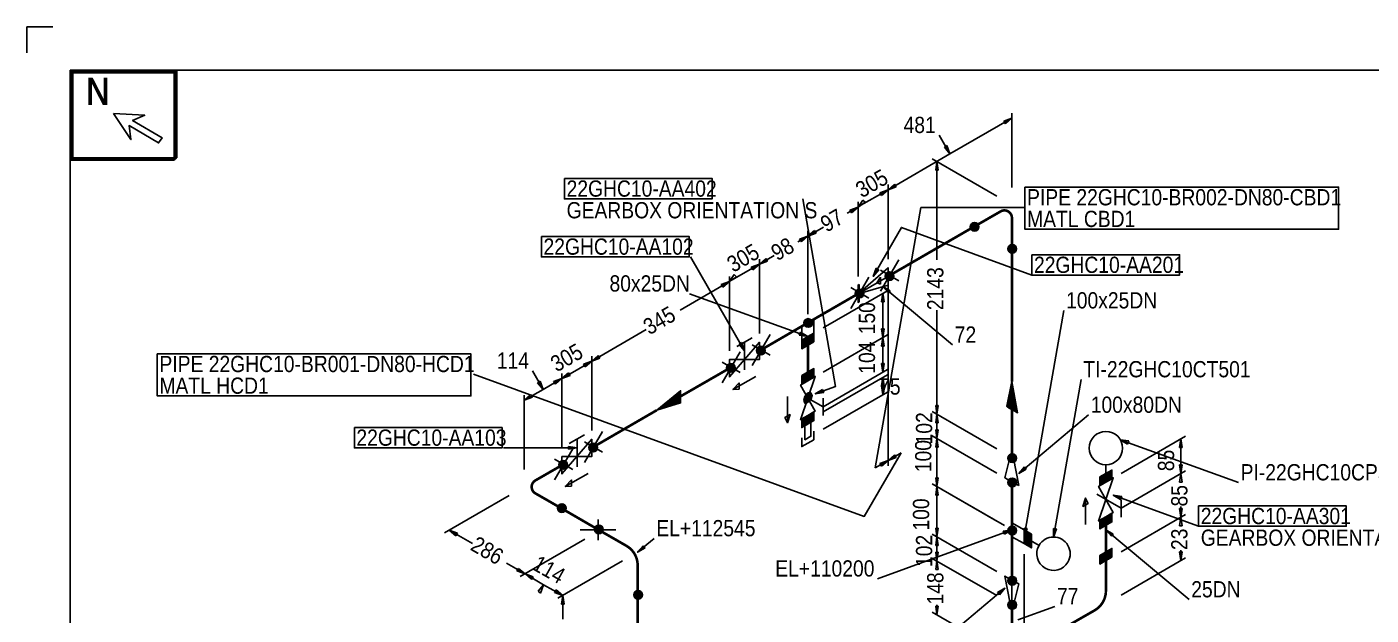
# Model space of a CAD drawing. Extents: x 0 to 841, y 0 to 594.
# Drawn here: x 0 to 310.3, y 458.2 to 594 of the extents above; entities that cross this region are included whole.
import ezdxf

# ---------------------------------------------------------------- set-up
doc = ezdxf.new("R2010")
doc.units = 0
doc.styles.add('ARIAL', font='arial.ttf')

msp = doc.modelspace()

# ---------------------------------------------------------------- linework, layer by layer
at = {"color": 2}
for centre, radius in [((218.79, 547.84), 0.85), ((218.79, 547.84), 0.7), ((218.79, 547.84), 0.55), ((218.79, 547.84), 0.4), ((218.79, 547.84), 0.25), ((227.49, 542.74), 0.85), ((227.49, 542.74), 0.7), ((227.49, 542.74), 0.55), ((227.49, 542.74), 0.4), ((227.49, 542.74), 0.25), ((199.14, 536.46), 0.85), ((199.14, 536.46), 0.7), ((199.14, 536.46), 0.55), ((199.14, 536.46), 0.4), ((199.14, 536.46), 0.25), ((192.24, 532.46), 0.85), ((192.24, 532.46), 0.7), ((192.24, 532.46), 0.55), ((192.24, 532.46), 0.4), ((192.24, 532.46), 0.25), ((180.39, 525.64), 0.85), ((180.39, 525.64), 0.7), ((180.39, 525.64), 0.55), ((180.39, 525.64), 0.4), ((180.39, 525.64), 0.25), ((169.44, 519.26), 0.85), ((169.44, 519.26), 0.7), ((169.44, 519.26), 0.55), ((169.44, 519.26), 0.4), ((169.44, 519.26), 0.25), ((162.54, 515.26), 0.85), ((162.54, 515.26), 0.7), ((162.54, 515.26), 0.55), ((162.54, 515.26), 0.4), ((162.54, 515.26), 0.25), ((130.74, 496.86), 0.85), ((130.74, 496.86), 0.7), ((130.74, 496.86), 0.55), ((130.74, 496.86), 0.4), ((130.74, 496.86), 0.25), ((123.84, 492.86), 0.85), ((123.84, 492.86), 0.7), ((227.49, 494.44), 0.85), ((227.49, 494.44), 0.7), ((227.49, 494.44), 0.55), ((227.49, 494.44), 0.4), ((227.49, 494.44), 0.25), ((123.84, 492.86), 0.55), ((123.84, 492.86), 0.4), ((123.84, 492.86), 0.25), ((227.49, 488.84), 0.85), ((227.49, 488.84), 0.7), ((227.49, 488.84), 0.55), ((227.49, 488.84), 0.4), ((227.49, 488.84), 0.25), ((123.5, 482.9), 0.85), ((123.5, 482.9), 0.7), ((123.5, 482.9), 0.55), ((123.5, 482.9), 0.4), ((123.5, 482.9), 0.25), ((132.06, 477.99), 0.85), ((132.06, 477.99), 0.7), ((132.06, 477.99), 0.55), ((132.06, 477.99), 0.4), ((132.06, 477.99), 0.25), ((227.49, 477.74), 0.85), ((227.49, 477.74), 0.7), ((227.49, 477.74), 0.55), ((227.49, 477.74), 0.4), ((227.49, 477.74), 0.25), ((227.49, 466.14), 0.85), ((227.49, 466.14), 0.7), ((227.49, 466.14), 0.55), ((227.49, 466.14), 0.4), ((227.49, 466.14), 0.25), ((141.09, 462.86), 0.85), ((141.09, 462.86), 0.7), ((141.09, 462.86), 0.55), ((141.09, 462.86), 0.4), ((141.09, 462.86), 0.25), ((227.49, 460.54), 0.85), ((227.49, 460.54), 0.7), ((227.49, 460.54), 0.55), ((227.49, 460.54), 0.4), ((227.49, 460.54), 0.25)]:
    msp.add_circle(centre, radius, dxfattribs=at)
at = {"layer": 'ARROW', "color": 7}
for p, q in [((225.5, 572.2), (225.9, 571.6)), ((212.4, 566.6), (211.8, 566.2)), ((209.8, 560.9), (210.4, 560.9)), ((196.9, 555.7), (197.3, 555.1)), ((200.7, 557.1), (200.3, 557.7)), ((193.5, 553.5), (193, 554)), ((190, 551.7), (190.4, 551.1)), ((182.2, 546.4), (181.8, 547)), ((178.4, 545), (178.8, 544.4)), ((171, 539.9), (170.6, 540.5)), ((167.2, 538.5), (167.6, 537.9)), ((196.7, 537.9), (196.1, 538.3)), ((160.3, 534.5), (160.7, 533.9)), ((163.8, 536.3), (163.3, 536.8)), ((197.1, 536.2), (197.1, 534.6)), ((198.9, 532.6), (199.3, 533.1)), ((197.3, 530.5), (197.9, 530.5)), ((178.6, 523.5), (178.3, 522.8)), ((197.9, 524.3), (197.3, 524.3)), ((165, 521.1), (164.4, 520.7)), ((197.3, 520.3), (197.9, 520.3)), ((128.5, 516.1), (128.9, 515.5)), ((132.3, 517.5), (131.9, 518.1)), ((197.9, 516.3), (197.3, 516.3)), ((118.5, 512.2), (117.9, 511.8)), ((121.6, 512.1), (122, 511.5)), ((125.4, 513.5), (125, 514.1)), ((116.7, 508.5), (116.3, 509.1)), ((184, 509.6), (183.7, 510.3)), ((197.3, 511.1), (197.9, 511.1)), ((210.4, 506.6), (209.8, 506.6)), ((209.8, 502.6), (210.4, 502.6)), ((210.4, 501), (209.8, 501)), ((125, 497.1), (125, 496.5)), ((209.8, 497), (210.4, 497)), ((254.1, 497.7), (254.4, 498.4)), ((266.1, 496.9), (266.7, 496.9)), ((200.7, 494.6), (200.3, 495.2)), ((196.9, 493.2), (197.3, 492.6)), ((230.7, 491.9), (230.3, 492.4)), ((266.7, 492.9), (266.1, 492.9)), ((210.4, 489.9), (209.8, 489.9)), ((266.1, 488.9), (266.7, 488.9)), ((209.8, 485.9), (210.4, 485.9)), ((252.5, 484.9), (252.8, 485.6)), ((266.7, 482.8), (266.1, 482.8)), ((210.4, 478.3), (209.8, 478.3)), ((230.9, 478.2), (230.2, 478.3)), ((237.7, 478.1), (237, 478.2)), ((266.1, 478.8), (266.7, 478.8)), ((99, 476.5), (99.4, 477.1)), ((225.4, 477.6), (225.7, 476.9)), ((250.4, 476.4), (250.8, 476.9)), ((142.7, 473.7), (142.3, 474.2)), ((209.8, 474.3), (210.4, 474.3)), ((210.4, 472.7), (209.8, 472.7)), ((266.7, 472.8), (266.1, 472.8)), ((113.5, 469), (113.1, 468.4)), ((209.8, 468.7), (210.4, 468.7)), ((116.5, 466.4), (116.9, 467)), ((118, 463.7), (118.6, 463.3)), ((122.2, 464), (121.8, 463.4)), ((224.1, 463.4), (224.5, 462.9)), ((123.4, 460.7), (124, 460.7)), ((210.4, 460.3), (209.8, 460.3))]:
    msp.add_line(p, q, dxfattribs=at)
at = {"layer": 'ELBO', "color": 3, "const_width": 0.6, "flags": 128}
for points in [[(224.8, 551.4, -0.577127), (227.4, 549.9)], [(117.4, 486.3, -0.57736), (117.4, 489.3)], [(141, 469.7, 0.268126), (138.4, 474.2)], [(246.5, 459.3, 0.267786), (249.1, 463.8)]]:
    msp.add_lwpolyline(points, format="xyb", dxfattribs=at)
at = {"layer": 'FLAN', "color": 2, "flags": 128}
msp.add_lwpolyline([(180.3, 503.1), (179.6, 502.7), (179.6, 498.7), (181, 499.5), (181, 503.5), (180.3, 503.1)], dxfattribs=at)
at = {"layer": 'FLOW', "color": 2, "flags": 128}
for points in [[(168.3, 513.3), (163, 510.3), (164.4, 511.8), (164.4, 510.4), (163, 510.3), (168.3, 513.3)], [(129.6, 490.9), (124.3, 487.9), (125.7, 489.4), (125.7, 488), (124.3, 487.9), (129.6, 490.9)]]:
    msp.add_lwpolyline(points, dxfattribs=at)
at = {"layer": 'GT_1', "flags": 128}
for points in [[(0, 588), (0, 594), (6, 594)], [(225.9, 571.6), (227.4, 572.9), (225.5, 572.2)], [(211.8, 566.2), (213.1, 564.7), (212.4, 566.6)], [(210.4, 560.9), (210.1, 562.9), (209.8, 560.9)], [(197.3, 555.1), (198.8, 556.4), (196.9, 555.7)], [(200.3, 557.7), (198.8, 556.4), (200.7, 557.1)], [(182, 509.3), (186.7, 511), (179.1, 554.3)], [(190.4, 551.1), (191.9, 552.4), (190, 551.7)], [(193, 554), (191.9, 552.4), (193.5, 553.5)], [(181.8, 547), (180.3, 545.7), (182.2, 546.4)], [(195.4, 536.4), (201.9, 547.7), (232, 536.7)], [(178.8, 544.4), (180.3, 545.7), (178.4, 545)], [(170.6, 540.5), (169.1, 539.2), (171, 539.9)], [(167.6, 537.9), (169.1, 539.2), (167.2, 538.5)], [(196.1, 538.3), (195.4, 536.4), (196.7, 537.9)], [(160.7, 533.9), (162.2, 535.2), (160.3, 534.5)], [(163.3, 536.8), (162.2, 535.2), (163.8, 536.3)], [(197.1, 534.6), (196.2, 534.9), (197.1, 536.2)], [(199.3, 533.1), (197.6, 534.1), (198.9, 532.6)], [(178.3, 522.8), (180.3, 522.5), (178.6, 523.5)], [(164.4, 520.7), (165.7, 519.2), (165, 521.1)], [(183.7, 510.3), (182, 509.3), (184, 509.6)], [(125, 496.5), (127, 496.8), (125, 497.1)], [(254.4, 498.4), (252.4, 498.7), (254.1, 497.7)], [(200.3, 495.2), (198.8, 493.9), (200.7, 494.6)], [(230.3, 492.4), (229, 490.9), (230.7, 491.9)], [(252.8, 485.6), (250.8, 485.9), (252.5, 484.9)], [(266.1, 482.8), (266.4, 480.8), (266.7, 482.8)], [(230.2, 478.3), (230.2, 476.3), (230.9, 478.2)], [(237, 478.2), (237, 476.2), (237.7, 478.1)], [(266.7, 478.8), (266.4, 480.8), (266.1, 478.8)], [(99.4, 477.1), (97.5, 477.8), (99, 476.5)], [(225.7, 476.9), (227.4, 477.9), (225.4, 477.6)], [(250.8, 476.9), (249.1, 477.9), (250.4, 476.4)], [(142.3, 474.2), (141, 472.7), (142.7, 473.7)], [(266.1, 472.8), (266.4, 470.8), (266.7, 472.8)], [(225.8, 464.4), (209.7, 450.9), (206.6, 453.5)], [(224.5, 462.9), (225.8, 464.4), (224.1, 463.4)], [(209.8, 460.3), (210.1, 458.3), (210.4, 460.3)]]:
    msp.add_lwpolyline(points, dxfattribs=at)
at = {"layer": 'GT_1', "color": 2, "flags": 128}
for points in [[(195.8, 492.2), (206.4, 552.3), (230.4, 552.3)], [(197.9, 530.5), (197.6, 532.5), (197.3, 530.5)], [(197.3, 524.3), (197.6, 522.3), (197.9, 524.3)], [(197.9, 520.3), (197.6, 522.3), (197.3, 520.3)], [(128.9, 515.5), (130.4, 516.8), (128.5, 516.1)], [(131.9, 518.1), (130.4, 516.8), (132.3, 517.5)], [(197.3, 516.3), (197.6, 514.3), (197.9, 516.3)], [(201.8, 495.7), (193.3, 481), (103.1, 513.8)], [(117.9, 511.8), (119.2, 510.3), (118.5, 512.2)], [(122, 511.5), (123.5, 512.8), (121.6, 512.1)], [(125, 514.1), (123.5, 512.8), (125.4, 513.5)], [(197.9, 511.1), (197.6, 513.1), (197.3, 511.1)], [(116.3, 509.1), (114.8, 507.8), (116.7, 508.5)], [(197.3, 511.1), (197.6, 509.1), (197.9, 511.1)], [(209.8, 506.6), (210.1, 504.6), (210.4, 506.6)], [(210.4, 502.6), (210.1, 504.6), (209.8, 502.6)], [(209.8, 501), (210.1, 499), (210.4, 501)], [(210.4, 497), (210.1, 499), (209.8, 497)], [(266.7, 496.9), (266.4, 498.9), (266.1, 496.9)], [(197.3, 492.6), (198.8, 493.9), (196.9, 493.2)], [(266.1, 492.9), (266.4, 490.9), (266.7, 492.9)], [(266.7, 488.9), (266.4, 490.9), (266.1, 488.9)], [(209.8, 489.9), (210.1, 487.9), (210.4, 489.9)], [(210.4, 485.9), (210.1, 487.9), (209.8, 485.9)], [(209.8, 478.3), (210.1, 476.3), (210.4, 478.3)], [(210.4, 474.3), (210.1, 476.3), (209.8, 474.3)], [(209.8, 472.7), (210.1, 470.7), (210.4, 472.7)], [(113.1, 468.4), (115, 467.7), (113.5, 469)], [(210.4, 468.7), (210.1, 470.7), (209.8, 468.7)], [(116.9, 467), (115, 467.7), (116.5, 466.4)], [(118.6, 463.3), (119.3, 465.2), (118, 463.7)], [(121.8, 463.4), (123.7, 462.7), (122.2, 464)], [(124, 460.7), (123.7, 462.7), (123.4, 460.7)]]:
    msp.add_lwpolyline(points, dxfattribs=at)
at = {"layer": 'GT_1', "flags": 128}
for points in [[(249.1, 492.9, 1), (249.1, 500.61, 1), (249.1, 492.9)], [(233.66, 474.3, 1), (240.34, 470.44, 1), (233.66, 474.3)]]:
    msp.add_lwpolyline(points, format="xyb", dxfattribs=at)
at = {"layer": 'OLET', "color": 2, "flags": 128}
for points in [[(180.3, 525.7), (178.9, 524.9), (178.9, 521.7), (181.7, 523.3), (181.7, 526.5), (180.3, 525.7)], [(227.4, 477.9), (227.4, 479.5), (230.2, 477.9), (230.2, 474.7), (227.4, 476.3), (227.4, 477.9)]]:
    msp.add_lwpolyline(points, dxfattribs=at)
at = {"layer": 'PL10', "color": 7, "flags": 128}
msp.add_lwpolyline([(179.4, 507.8), (179.6, 507.1), (180.3, 507.3), (181, 507.9), (181.3, 508.9), (181, 509.5), (180.3, 509.5), (179.6, 508.7), (179.4, 507.8), (181.3, 508.9)], dxfattribs=at)
at = {"layer": 'PL16', "flags": 128}
msp.add_lwpolyline([(34, 583.2), (34, 563.2), (10, 563.2), (10, 583.4), (34.2, 583.4), (34.2, 563.4), (10.2, 563.4), (10.2, 583.6), (34.4, 583.6), (34.4, 563.6), (10.4, 563.6), (10.4, 583.8), (34.6, 583.8), (34.6, 563.8), (10.6, 563.8), (10.6, 584)], dxfattribs=at)
at = {"layer": 'PL18', "flags": 128}
for points in [[(178.9, 521.7), (179.1, 519.8), (179.5, 522), (179.8, 520.2), (180.2, 522.4), (180.5, 520.6), (180.9, 522.8), (181.2, 521), (181.5, 523.2), (181.5, 521.2), (181.2, 523), (180.9, 520.8), (180.5, 522.6), (180.2, 520.4), (179.8, 522.2), (179.5, 520), (179.1, 521.8), (178.9, 519.7)], [(178.9, 511.5), (179.1, 513.6), (179.5, 511.8), (179.8, 514), (180.2, 512.2), (180.5, 514.4), (180.9, 512.6), (181.2, 514.8), (181.5, 513), (181.5, 515), (181.2, 512.8), (180.9, 514.6), (180.5, 512.4), (180.2, 514.2), (179.8, 512), (179.5, 513.8), (179.1, 511.6), (178.9, 513.5)], [(178.9, 503.5), (179.1, 501.6), (179.5, 503.8), (179.8, 502), (180.2, 504.2), (180.5, 502.4), (180.9, 504.6), (181.2, 502.8), (181.5, 505), (181.5, 503), (181.2, 504.8), (180.9, 502.6), (180.5, 504.4), (180.2, 502.2), (179.8, 504), (179.5, 501.8), (179.1, 503.6), (178.9, 501.5)], [(247.7, 488.1), (247.9, 490.2), (248.3, 488.4), (248.6, 490.6), (249, 488.8), (249.3, 491), (249.7, 489.2), (250, 491.4), (250.3, 489.6), (250.3, 491.6), (250, 489.4), (249.7, 491.2), (249.3, 489), (249, 490.8), (248.6, 488.6), (248.3, 490.4), (247.9, 488.2), (247.7, 490.1)], [(247.7, 480.1), (247.9, 478.2), (248.3, 480.4), (248.6, 478.6), (249, 480.8), (249.3, 479), (249.7, 481.2), (250, 479.4), (250.3, 481.6), (250.3, 479.6), (250, 481.4), (249.7, 479.2), (249.3, 481), (249, 478.8), (248.6, 480.6), (248.3, 478.4), (247.9, 480.2), (247.7, 478.1)], [(230.2, 477.9), (231.9, 476.7), (230.2, 477.3), (231.9, 475.9), (230.2, 476.5), (231.9, 475.1), (230.2, 475.7), (231.9, 474.3), (230.2, 474.9), (231.9, 473.9), (230.2, 475.3), (231.9, 474.7), (230.2, 476.1), (231.9, 475.5), (230.2, 476.9), (231.9, 476.3), (230.2, 477.7), (231.9, 476.9)], [(247.7, 470), (247.9, 472.1), (248.3, 470.3), (248.6, 472.5), (249, 470.7), (249.3, 472.9), (249.7, 471.1), (250, 473.3), (250.3, 471.5), (250.3, 473.5), (250, 471.3), (249.7, 473.1), (249.3, 470.9), (249, 472.7), (248.6, 470.5), (248.3, 472.3), (247.9, 470.1), (247.7, 472)]]:
    msp.add_lwpolyline(points, dxfattribs=at)
at = {"layer": 'PL2', "color": 7, "flags": 128}
for points in [[(227.4, 572.9), (213.1, 564.7)], [(227.4, 556.9), (227.4, 574.1)], [(213.1, 564.7), (210.6, 569)], [(198.8, 556.4), (213.1, 564.7)], [(223.9, 554.9), (209, 563.5)], [(210.1, 562.9), (210.1, 540.2)], [(198.8, 556.4), (192, 552.5)], [(198.8, 540.4), (198.8, 557.6)], [(198.8, 540.4), (198.8, 557.6)], [(191.9, 552.4), (189.4, 551)], [(191.9, 536.4), (191.9, 553.6)], [(191.9, 536.4), (191.9, 553.6)], [(191.9, 552.4), (192, 552.5)], [(180.3, 545.7), (183.9, 547.8)], [(180.3, 529.7), (180.3, 546.9)], [(180.3, 527.7), (180.3, 546.9)], [(180.3, 545.7), (178, 544.4)], [(165.7, 519.2), (153.2, 540.9)], [(169.1, 539.2), (172.5, 541.2)], [(169.1, 523.2), (169.1, 540.4)], [(169.1, 523.2), (169.1, 540.4)], [(197.1, 533), (201.3, 540.2)], [(169.1, 539.2), (162.3, 535.3)], [(197.1, 537.8), (201.3, 535.4)], [(162.2, 535.2), (150.8, 528.6)], [(162.2, 519.2), (162.2, 536.4)], [(162.2, 519.2), (162.2, 536.4)], [(162.2, 535.2), (162.3, 535.3)], [(183.8, 527.7), (198.7, 536.3)], [(190.2, 529), (194.4, 536.2)], [(190.2, 533.8), (194.4, 531.4)], [(197.6, 534.1), (213.7, 520.6)], [(198.8, 534.4), (198.8, 492.7)], [(198.8, 534.4), (198.8, 492.7)], [(180.3, 522.5), (153, 532.4)], [(183.8, 524.5), (198.7, 533.1)], [(183.8, 524.5), (198.7, 533.1)], [(210.1, 504.6), (210.1, 528.6)], [(230.2, 476.3), (239.4, 528.5)], [(130.4, 516.8), (143, 524.1)], [(163.9, 520.2), (167.4, 522.2)], [(167.4, 515.8), (171.6, 523)], [(183.8, 514.3), (198.7, 522.9)], [(183.8, 514.3), (198.7, 522.9)], [(160.5, 511.8), (164.7, 519)], [(165.7, 514.8), (165.7, 521.2)], [(167.4, 520.6), (171.6, 518.2)], [(130.4, 500.8), (130.4, 518)], [(130.4, 500.8), (130.4, 518)], [(160.5, 516.6), (164.7, 514.2)], [(123.5, 496.8), (123.5, 514)], [(123.5, 496.8), (123.5, 514)], [(183.8, 506.3), (198.7, 514.9)], [(183.8, 505.1), (198.7, 513.7)], [(237, 476.2), (243.4, 512.6)], [(114.8, 491.8), (114.8, 509)], [(179.6, 507.1), (181, 509.5)], [(179.6, 507.5), (181.2, 509.2)], [(180.3, 507.3), (180.3, 509.5)], [(183.8, 501.1), (198.7, 509.7)], [(181, 507.9), (179.6, 508.7)], [(181.2, 508.4), (179.6, 508.3)], [(180.3, 508.3), (183.8, 506.3)], [(183.8, 508.3), (183.8, 504.3)], [(223.9, 496.6), (209, 505.2)], [(223.9, 496.6), (209, 505.2)], [(229, 490.9), (245.1, 504.4)], [(125.2, 497.8), (128.7, 499.8)], [(128.7, 493.4), (132.9, 500.6)], [(127, 496.8), (110, 496.8)], [(121.8, 489.4), (126, 496.6)], [(127, 492.4), (127, 498.8)], [(128.7, 498.2), (132.9, 495.8)], [(223.9, 491), (209, 499.6)], [(223.9, 491), (209, 499.6)], [(210.1, 499), (210.1, 489.6)], [(252.4, 498.7), (279.7, 488.8)], [(252.6, 490.9), (267.5, 499.5)], [(121.8, 494.2), (126, 491.8)], [(249.1, 488.9), (249.1, 492.9)], [(252.6, 482.9), (267.5, 491.5)], [(252.6, 482.9), (267.5, 491.5)], [(266.4, 490.9), (266.4, 489.7)], [(223.9, 479.9), (209, 488.5)], [(225.7, 478.9), (209, 488.5)], [(210.1, 487.9), (210.1, 489.6)], [(111.3, 485.8), (96.4, 477.2)], [(247, 486.1), (252.6, 482.9)], [(250.8, 485.9), (270.5, 478.7)], [(252.6, 480.8), (252.6, 484.8)], [(252.6, 472.8), (267.5, 481.4)], [(252.6, 472.8), (267.5, 481.4)], [(266.4, 480.8), (266.4, 483.3)], [(131.9, 475.5), (131.9, 480.3)], [(266.4, 480.8), (266.4, 479.7)], [(97.5, 477.8), (102.9, 474.7)], [(128.8, 475.7), (113.9, 467.1)], [(128.8, 475.7), (113.9, 467.1)], [(136, 477.9), (127.7, 477.9)], [(141, 472.7), (144.8, 475.9)], [(227.4, 477.9), (196.4, 466.6)], [(223.9, 468.3), (209, 476.9)], [(223.9, 468.3), (209, 476.9)], [(230.2, 476.3), (233.7, 474.3)], [(249.1, 477.9), (268.3, 461.8)], [(227.4, 473.9), (227.4, 456.7)], [(230.2, 472.3), (230.2, 455.1)], [(266.4, 470.8), (266.4, 473.2)], [(137.5, 470.7), (122.6, 462.1)], [(137.5, 470.7), (122.6, 462.1)], [(223.9, 462.7), (209, 471.3)], [(223.9, 462.7), (209, 471.3)], [(210.1, 470.7), (210.1, 469.6)], [(252.6, 462.8), (267.5, 471.4)], [(210.1, 458.3), (210.1, 460.6)], [(228.8, 457.1), (237.3, 460.2)], [(223.9, 450.3), (209, 458.9)]]:
    msp.add_lwpolyline(points, dxfattribs=at)
at = {"layer": 'PL2', "color": 3, "flags": 128}
for points in [[(197.6, 532.5), (197.6, 527.4)], [(197.6, 522.3), (197.6, 527.4)], [(197.6, 522.3), (197.6, 518.3)], [(197.6, 514.3), (197.6, 518.3)], [(130.4, 516.8), (127, 514.8)], [(119.2, 510.3), (116.7, 514.6)], [(123.5, 512.8), (119.2, 510.3)], [(123.5, 512.8), (127, 514.8)], [(197.6, 513.1), (197.6, 511.1)], [(114.8, 507.8), (119.2, 510.3)], [(197.6, 509.1), (197.6, 511.1)], [(210.1, 504.6), (210.1, 501.8)], [(210.1, 499), (210.1, 501.8)], [(266.4, 498.9), (266.4, 494.9)], [(198.8, 493.9), (195.8, 492.2)], [(198.8, 493.9), (201.8, 495.7)], [(266.4, 490.9), (266.4, 494.9)], [(210.1, 487.9), (210.1, 482.1)], [(210.1, 476.3), (210.1, 482.1)], [(210.1, 476.3), (210.1, 473.5)], [(210.1, 470.7), (210.1, 473.5)], [(115, 467.7), (110.7, 470.2)], [(115, 467.7), (119.3, 465.2)], [(123.7, 462.7), (119.3, 465.2)], [(123.7, 462.7), (123.7, 457.3)]]:
    msp.add_lwpolyline(points, dxfattribs=at)
at = {"layer": 'PL26', "flags": 128}
for points in [[(227.4, 512.1), (228.7, 504.9), (226.2, 506.4), (227.4, 512.1), (228.6, 505), (226.3, 506.3), (227.4, 511.5), (228.4, 505.1), (226.5, 506.2), (227.4, 511), (228.2, 505.2), (226.7, 506.1), (227.4, 510.3), (228.1, 505.3), (226.8, 506), (227.4, 509.7), (227.9, 505.4), (227, 505.9), (227.4, 509.1), (227.7, 505.5), (227.2, 505.8), (227.4, 508.5), (227.6, 505.6), (227.3, 505.7), (227.4, 507.9), (227.4, 505.7)], [(145.4, 505.5), (150.9, 507.2), (150.9, 510), (145.4, 505.5), (150.9, 507.4), (150.9, 509.9), (145.9, 505.8), (150.9, 507.5), (150.9, 509.8), (146.4, 506.1), (150.9, 507.7), (150.9, 509.6), (146.9, 506.4), (150.9, 507.9), (150.9, 509.4), (147.5, 506.7), (150.9, 508.1), (150.9, 509.2), (148, 507), (150.9, 508.3), (150.9, 509), (148.5, 507.3), (150.9, 508.5), (150.9, 508.8), (149.1, 507.6), (150.9, 508.7)]]:
    msp.add_lwpolyline(points, dxfattribs=at)
at = {"layer": 'PL4', "color": 7, "flags": 128}
msp.add_lwpolyline([(178.9, 499.1), (178.9, 497.1), (181.7, 498.7), (181.7, 500.7)], dxfattribs=at)
at = {"layer": 'PL5', "color": 7, "flags": 128}
msp.add_lwpolyline([(229, 488.1), (225.8, 489.9), (227, 494.8), (227.8, 494.4), (229, 488.1)], dxfattribs=at)
at = {"layer": 'PL8', "color": 7, "flags": 128}
msp.add_lwpolyline([(20, 574), (24, 568), (23.6, 571.2), (30.4, 567.2), (31.2, 568.4), (24.4, 572.4), (27.2, 573.6), (20, 574)], dxfattribs=at)
at = {"layer": 'PL9', "color": 7, "flags": 128}
msp.add_lwpolyline([(191.9, 532.4), (198.8, 534.4), (198.8, 538.4), (191.9, 532.4), (191.9, 530.4), (192.1, 530.5), (192.1, 534.5), (191.9, 534.4), (191.9, 532.4)], dxfattribs=at)
at = {"layer": 'REDU', "color": 2, "flags": 128}
msp.add_lwpolyline([(227.4, 466.3), (229, 465.4), (227.8, 460.5), (227, 460.9), (225.8, 467.2), (227.4, 466.3)], dxfattribs=at)
at = {"layer": 'SFW', "color": 2, "flags": 128}
for points in [[(180.3, 522.5), (178.9, 521.7), (178.9, 519.7), (181.7, 521.3), (181.7, 523.3), (180.3, 522.5)], [(180.3, 512.3), (178.9, 511.5), (178.9, 513.5), (181.7, 515.1), (181.7, 513.1), (180.3, 512.3)], [(180.3, 504.3), (178.9, 503.5), (178.9, 501.5), (181.7, 503.1), (181.7, 505.1), (180.3, 504.3)], [(249.1, 488.9), (247.7, 488.1), (247.7, 490.1), (250.5, 491.7), (250.5, 489.7), (249.1, 488.9)], [(249.1, 480.9), (247.7, 480.1), (247.7, 478.1), (250.5, 479.7), (250.5, 481.7), (249.1, 480.9)], [(230.2, 476.3), (230.2, 477.9), (231.9, 476.9), (231.9, 473.7), (230.2, 474.7), (230.2, 476.3)], [(249.1, 470.8), (247.7, 470), (247.7, 472), (250.5, 473.6), (250.5, 471.6), (249.1, 470.8)]]:
    msp.add_lwpolyline(points, dxfattribs=at)
at = {"layer": 'spoolno', "color": 7, "flags": 128}
for points in [[(10, 584), (831, 584), (831, 10), (10, 10), (10, 584)], [(124.1, 559), (158.2, 559), (158.2, 554.3), (124.1, 554.3), (124.1, 559)], [(230.4, 557), (302.8, 557), (302.8, 547.3), (230.4, 547.3), (230.4, 557)], [(118.8, 545.6), (152.9, 545.6), (152.9, 540.9), (118.8, 540.9), (118.8, 545.6)], [(232, 541.4), (266.1, 541.4), (266.1, 536.7), (232, 536.7), (232, 541.4)], [(30.1, 518.5), (102.5, 518.5), (102.5, 508.8), (30.1, 508.8), (30.1, 518.5)], [(75.6, 501.5), (109.7, 501.5), (109.7, 496.8), (75.6, 496.8), (75.6, 501.5)], [(270.5, 483.4), (304.6, 483.4), (304.6, 478.7), (270.5, 478.7), (270.5, 483.4)]]:
    msp.add_lwpolyline(points, dxfattribs=at)
at = {"layer": 'SW', "color": 2}
for centre in [(218.79, 547.84), (227.49, 542.74), (199.14, 536.46), (192.24, 532.46), (180.39, 525.64), (169.44, 519.26), (162.54, 515.26), (130.74, 496.86), (123.84, 492.86), (227.49, 494.44), (227.49, 488.84), (123.5, 482.9), (132.06, 477.99), (227.49, 477.74), (227.49, 466.14), (141.09, 462.86), (227.49, 460.54)]:
    msp.add_circle(centre, 1, dxfattribs=at)
at = {"layer": 'TPIPE11', "color": 3, "const_width": 0.6, "flags": 128}
for points in [[(141, 462.7), (141, 469.7)], [(141, 451.6), (141, 462.7)]]:
    msp.add_lwpolyline(points, dxfattribs=at)
at = {"layer": 'TPIPE12', "color": 3, "const_width": 0.6, "flags": 128}
for points in [[(123.5, 482.8), (117.4, 486.3)], [(132.3, 477.7), (123.5, 482.8)], [(138.4, 474.2), (132.3, 477.7)]]:
    msp.add_lwpolyline(points, dxfattribs=at)
at = {"layer": 'TPIPE13', "color": 3, "const_width": 0.6, "flags": 128}
msp.add_lwpolyline([(117.4, 489.3), (123.5, 492.8)], dxfattribs=at)
at = {"layer": 'TPIPE14', "color": 3, "const_width": 0.6, "flags": 128}
msp.add_lwpolyline([(130.4, 496.8), (145.4, 505.5)], dxfattribs=at)
at = {"layer": 'TPIPE15', "color": 3, "const_width": 0.6, "flags": 128}
msp.add_lwpolyline([(150.9, 508.7), (162.2, 515.2)], dxfattribs=at)
at = {"layer": 'TPIPE16', "color": 3, "const_width": 0.6, "flags": 128}
for points in [[(180.3, 525.7), (191.9, 532.4)], [(169.1, 519.2), (180.3, 525.7)]]:
    msp.add_lwpolyline(points, dxfattribs=at)
at = {"layer": 'TPIPE17', "color": 3, "const_width": 0.6, "flags": 128}
msp.add_lwpolyline([(180.3, 522.5), (180.3, 512.3)], dxfattribs=at)
at = {"layer": 'TPIPE18', "color": 3, "const_width": 0.6, "flags": 128}
for points in [[(218.7, 547.9), (224.8, 551.4)], [(198.8, 536.4), (218.7, 547.9)]]:
    msp.add_lwpolyline(points, dxfattribs=at)
at = {"layer": 'TPIPE19', "color": 3, "const_width": 0.6, "flags": 128}
for points in [[(227.4, 549.9), (227.4, 542.9)], [(227.4, 542.9), (227.4, 512.1)]]:
    msp.add_lwpolyline(points, dxfattribs=at)
at = {"layer": 'TPIPE20', "color": 3, "const_width": 0.6, "flags": 128}
msp.add_lwpolyline([(227.4, 505.7), (227.4, 494.6)], dxfattribs=at)
at = {"layer": 'TPIPE21', "color": 3, "const_width": 0.6, "flags": 128}
for points in [[(227.4, 489), (227.4, 477.9)], [(227.4, 477.9), (227.4, 466.3)]]:
    msp.add_lwpolyline(points, dxfattribs=at)
at = {"layer": 'TPIPE22', "color": 3, "const_width": 0.6, "flags": 128}
msp.add_lwpolyline([(227.4, 460.7), (227.4, 448.3)], dxfattribs=at)
at = {"layer": 'TPIPE23', "color": 3, "const_width": 0.6, "flags": 128}
msp.add_lwpolyline([(240.4, 455.8), (246.5, 459.3)], dxfattribs=at)
at = {"layer": 'TPIPE24', "color": 3, "const_width": 0.6, "flags": 128}
for points in [[(249.1, 470.8), (249.1, 480.9)], [(249.1, 463.8), (249.1, 470.8)]]:
    msp.add_lwpolyline(points, dxfattribs=at)
at = {"layer": 'VALV', "color": 2, "flags": 128}
for points in [[(162.2, 515.2), (162.2, 513.2), (169.1, 521.2), (169.1, 517.2), (162.2, 517.2), (162.2, 515.2)], [(180.3, 512.3), (178.6, 511.3), (182, 505.3), (178.6, 503.3), (182, 513.3), (180.3, 512.3)], [(175.6, 508.7), (175.6, 502.6), (176.2, 504.5), (175, 503.8), (175.6, 502.6), (175.6, 508.7)], [(123.5, 492.8), (123.5, 490.8), (130.4, 498.8), (130.4, 494.8), (123.5, 494.8), (123.5, 492.8)], [(249.1, 480.9), (247.4, 479.9), (250.8, 489.9), (247.4, 487.9), (250.8, 481.9), (249.1, 480.9)], [(244.4, 479.1), (244.4, 485.2), (245, 484), (243.8, 483.3), (244.4, 485.2), (244.4, 479.1)]]:
    msp.add_lwpolyline(points, dxfattribs=at)

# ---------------------------------------------------------------- texts
at = {"layer": 'ELEV', "color": 2, "style": 'ARIAL', "width": 0.85}
for s, p in [('EL+112545', (145.3, 476.4)), ('EL+110200', (172.76, 467.1))]:
    msp.add_text(s, height=3.75, dxfattribs=at).set_placement(p)
at = {"layer": 'FLAN', "color": 2, "style": 'ARIAL', "width": 0.85}
for s, p in [('22GHC10-AA402', (124.6, 554.8)), ('PIPE 22GHC10-BR002-DN80-CBD1', (230.9, 552.8)), ('GEARBOX ORIENTATION S', (124.6, 549.8)), ('22GHC10-AA102', (119.27, 541.4)), ('22GHC10-AA201', (232.5, 537.2)), ('PIPE 22GHC10-BR001-DN80-HCD1', (30.6, 514.3)), ('TI-22GHC10CT501', (243.9, 513.1)), ('22GHC10-AA103', (76.07, 497.3)), ('PI-22GHC10CP501', (280.2, 489.3)), ('22GHC10-AA301', (271, 479.2)), ('GEARBOX ORIENTATION S', (271, 474.2))]:
    msp.add_text(s, height=3.75, dxfattribs=at).set_placement(p)
at = {"layer": 'GT_1', "color": 2, "style": 'ARIAL', "width": 0.85}
for s, height, p in [('N', 6.25, (13.6, 576)), ('N', 6.25, (13.8, 576)), ('481', 3.75, (202.39, 569.5)), ('MATL CBD1', 3.75, (230.9, 547.8)), ('80x25DN', 3.75, (134.5, 532.9)), ('100x25DN', 3.75, (239.9, 529)), ('72', 3.75, (214.2, 521.1)), ('114', 3.75, (108.49, 515.1)), ('MATL HCD1', 3.75, (30.6, 509.3)), ('75', 3.75, (196.75, 509.1)), ('100x80DN', 3.75, (245.6, 504.9)), ('25DN', 3.75, (268.8, 462.3)), ('77', 3.75, (237.8, 460.7))]:
    msp.add_text(s, height=height, dxfattribs=at).set_placement(p)
for s, rotation, p in [('305', 30, (192.76, 554.39)), ('97', 30, (184.62, 546.47)), ('305', 30, (163.06, 537.19)), ('98', 30, (173.22, 539.87)), ('2143', 90, (211.58, 528.61)), ('345', 30, (143.71, 522.77)), ('150', 90, (195.8, 523.02)), ('305', 29.7449, (122.31, 514.19)), ('104', 90, (195.8, 513.92)), ('102', 90, (209, 497.61)), ('100', 90, (208.8, 491.2)), ('85', 90, (264.85, 491.43)), ('85', 90, (267.92, 483.28)), ('100', 90, (208.3, 477.72)), ('23', 90, (267.92, 473.23)), ('286', -30, (102.14, 473.38)), ('102', 90, (209, 469.31)), ('114', 330.3955, (116.38, 468.92)), ('148', 90, (211.58, 460.64))]:
    msp.add_text(s, height=3.75, rotation=rotation, dxfattribs=at).set_placement(p)

doc.saveas('drawing.dxf')
